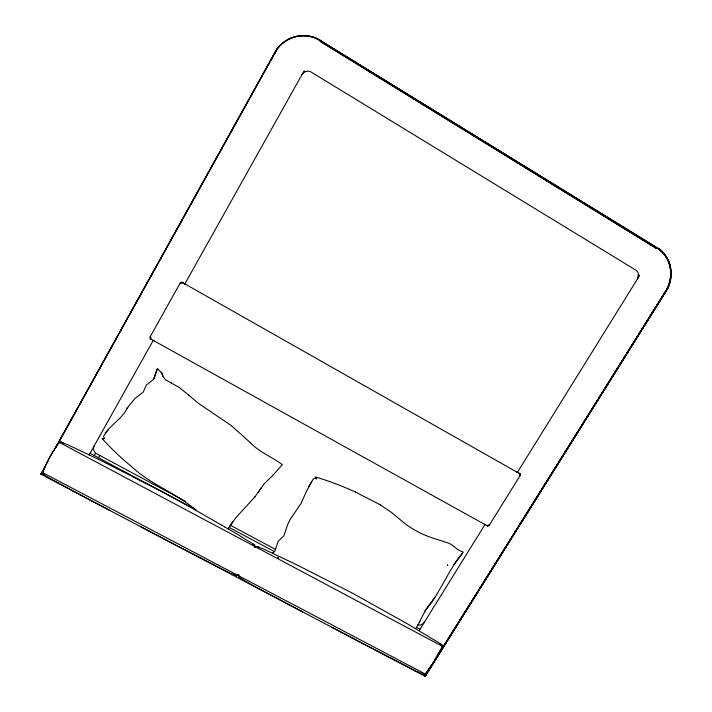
<?xml version="1.0" encoding="UTF-8"?>
<svg xmlns="http://www.w3.org/2000/svg" width="712" height="712" viewBox="0 0 712 712"><rect width="100%" height="100%" fill="white"/><g stroke="black" fill="none" stroke-linecap="round" stroke-linejoin="round"><path stroke-width="1.07" d="M240.745 578.411L238.716 576.702L245.266 581.161L256.48 587.373L302.627 611.884M171.031 542.66L229.344 572.786L236.802 575.741L238.734 574.62L238.298 575.572L425.073 673.944L431.775 664.972L442.348 646.487L442.018 645.188L440.212 643.621L406.659 623.383L352.582 593.247L296.477 564.661L264.259 549.352L256.703 546.522L259.115 547.19M415.63 628.652C419.822 622.502 423.24 613.281 427.868 606.811M255.519 546.834L254.682 547.608L254.709 545.463L252.778 543.817L237.23 534.142L191.27 507.665L161.037 491.138L102.163 461.118L68.459 445.071L61.205 442.375L62.994 443.247C59.666 441.191 60.173 442.757 59.683 442.455M43.717 474.112L43.156 472.902M235.725 575.456L234.292 575.011M239.49 577.156L238.974 575.99M261.179 487.88L254.896 496.896M127.234 408.056L134.826 398.658L143.272 392L146.352 385.058L153.561 379.398L157.388 368.46L162.283 373.56L162.452 375.491L165.406 379.763L171.325 382.994M228.205 528.856L229.05 527.396L274.36 551.551L272.625 553.233L274.966 550.928L278.045 541.547L283.892 535.762L287.755 524.343L290.549 518.808L301.194 503.197L306.391 491.413M60.404 442.161L61.241 442.508L59.924 442.686M238.805 576.658C238.627 574.62 238.378 577.227 239.543 577.049L238.938 576.889M157.014 369.875L153.863 378.784M41.652 474.601L42.702 472.643L43.77 474.005L42.943 473.702L42.738 472.643L42.943 473.702L44.989 475.385L49.938 478.384L82.53 496.033M255.581 546.861L256.845 546.576M442.125 646.122L441.307 644.858L441.769 645.926M237.995 575.447L42.489 472.519L49.751 456.971L57.236 445.133L52.554 452.236M254.62 545.552C255.127 547.635 254.487 544.164 252.778 543.817M361.002 642.598L416.725 671.38L422.768 673.917L425.331 673.712M424.646 673.837L423.809 674.184L425.019 673.917M57.316 445.009L59.221 442.339L255.118 546.647M42.943 472.724L42.524 472.225M255.003 546.932L254.647 546.389M238.778 575.83L238.378 575.349M43.779 469.395L45.319 466.137M442.063 645.998L442.01 645.232M442.286 646.612L441.956 646.087M637.534 278.846L638.424 273.96A6.559 6.212 -54.2 0 0 635.683 270.035L311.313 72.161A7.022 6.773 77.3 0 0 306.16 71.387L304.522 72.063L302.039 74.6M306.329 491.547L313.004 479.381L314.428 478.179L316.315 478.882L315.843 477.111C329.238 481.045 342.703 486.243 355.582 492.108M45.274 466.031L52.519 452.298M437.471 539.536L446.299 542.411C453.063 543.906 456.57 550.527 463.325 552.076C447.91 570.054 440.381 593.194 424.752 611.101M663.21 252.769L657.283 247.723L317.027 38.51A35.2 33.918 76.9 0 0 276.897 49.066L55.403 447.848M667.883 259.453L669.485 263.244A32.841 31.079 -54.1 0 1 668.07 287.853L425.233 676.4L40.806 474.156L45.096 466.422M665.676 290.968L667.491 287.621A32.592 30.847 -54.2 0 0 659.793 249.921M665.853 291.075L667.678 287.701A32.832 31.079 -54.2 0 0 670.214 267.08C668.47 259.132 663.78 251.932 656.936 247.651L656.491 248.363L320.667 41.278L656.633 248.132M667.874 287.773L425.055 676.302L666.174 291.19M666.236 291.226L668.061 287.853M275.589 549.45L230.243 525.189L229.05 527.396M437.213 656.286L439.384 652.263M56.337 446.469L274.823 52.572M44.064 468.754L41.011 474.263L43.637 469.724M56.844 445.721L277.084 49.217A34.959 33.687 76.9 0 1 316.938 38.733L320.507 40.62M274.752 53.071L277.164 49.279M41.412 474.468L42.444 472.457M41.777 474.664L42.871 472.688M41.296 474.406L42.551 472.163M150.793 339.046L150.205 338.52A1.78 1.718 26.5 0 1 150.152 336.794L180.145 283.154A1.789 1.744 34.8 0 1 181.667 282.281L182.628 282.548M89.151 454.843L153.311 340.247L154.006 340.834M94.26 455.547L95.595 453.17L94.545 451.915A6.568 6.239 17.1 0 1 94.296 445.65M98.496 457.798L99.716 455.627M228.24 528.829L235.788 517.793L254.887 496.914M140.602 526.658L170.898 542.588M57.28 445.071L55.198 448.142M331.943 627.317L360.94 642.571M484.285 524.183L485.077 524.433L419.11 630.69M487.186 525.794L487.871 525.99A1.655 1.575 -25.5 0 0 489.322 525.18L520.125 475.607A1.673 1.593 -31 0 0 520.187 473.987L182.423 282.504M311.642 481.588L308.91 486.376M424.592 676.062L431.018 666.014M437.88 655.04L665.471 291.27M424.895 676.222L434.578 660.745M434.712 660.522L665.667 291.386L665.364 290.692L665.987 291.075M258.18 492.508L264.01 483.902L272.562 475.661M274.645 52.563L275.188 52.795L274.654 53.053M274.761 52.537L276.959 49.119A35.111 33.838 76.9 0 1 308.403 36.063L312.799 36.962L320.614 40.415L320.053 41.421L656.767 248.71C659.437 246.405 663.86 254.193 665.756 255.955M453.482 565.07L462.311 553.66M431.775 664.972L429.122 668.648M127.279 407.994L127.688 407.789L127.279 407.994C121.885 419.493 109.141 425.358 103.471 436.456L104.424 438.423L102.359 438.823C111.081 448.355 120.577 457.674 130.794 465.862C150.116 484.516 176.442 492.927 196.316 510.531M230.243 525.242L232.584 521.78M434.907 597.332L427.868 606.855M255.163 546.941L255.795 547.003M105.385 433.11L105.848 432.478M59.657 442.606L58.998 442.535M105.83 432.54L108.393 429.47M224.867 526.898L224.547 526.711M238.253 575.287L236.847 575.714L237.79 575.367M272.607 475.616L282.335 464.66C271.993 456.864 259.56 452.396 250.535 442.82M221.966 525.198L221.69 525.029M423.24 673.739L424.441 673.632M236.135 575.252L237.372 575.145M253.855 544.724L254.246 545.098M423.871 674.202L423.213 673.81L423.943 674.193M669.44 263.262L670.597 267.231M102.359 438.823L104.388 438.334M256.053 547.083L257.308 546.985L256.56 546.496M419.484 622.172L419.813 621.665M238.823 576.756L238.378 575.643M255.368 546.78L442.41 646.336M417.704 624.958L419.092 625.109A6.141 5.758 -16.6 0 0 424.432 622.128M257.192 546.674L257.646 546.763M60.725 442.152L61.561 442.357M61.633 442.375L63.083 442.802M236.589 575.652L235.725 575.429M423.346 674.042L421.459 673.508M61.09 442.259L61.633 442.401M437.337 539.491C424.646 535.771 412.568 530.039 402.396 521.513L391.769 512.64L380.146 504.746M150.499 338.885L486.866 525.616M355.448 492.045L380.27 504.817M43.138 473.836L45.052 475.429M441.841 645.063L441.289 644.538M316.902 38.831L320.453 40.709M82.396 495.961L109.799 510.442M185.574 501.435L95.63 453.206M90.024 453.286L160.823 491.022M161.108 491.173L194.928 509.205M416.502 627.317L420.036 629.203M254.709 545.508L253.837 545.294L254.442 546.229M150.152 336.794L150.891 337.203L150.882 338.903L150.205 338.52M489.322 525.18L488.654 524.806L487.257 525.652L487.871 525.99M486.501 525.474L487.453 525.937M182.121 282.344L183.331 282.958M184.862 283.892L185.556 284.488L184.782 284.043L304.06 70.933L305.315 71.734M517.464 472.261L516.672 472.003L517.375 472.403L639.607 275.508L638.486 274.823M519.929 473.658L519.039 473.079M181.667 282.281L182.343 282.664L180.893 283.572L180.145 283.154M520.187 473.987L519.564 473.64L519.457 475.224L520.125 475.607M171.191 382.923L179.575 387.702L188.787 395.196M656.704 248.016L320.845 40.949L660.175 250.081M231.489 425.705L198.675 403.526L188.671 395.098M231.373 425.616L250.642 442.926M440.212 643.621L441.6 644.849M195.56 509.783L196.263 510.504M161.25 372.189L163.19 376.63M315.843 477.111L316.199 478.838M660.318 249.903A32.788 31.025 -54.2 0 1 669.52 263.226M660.122 250.143A32.494 30.758 -54.1 0 1 667.794 287.737M447.634 564.963L447.617 565.417L447.634 564.963M313.68 481.784L313.68 481.784M275.304 52.866L275.455 53.507L275.304 52.866M253.783 544.778L252.448 544.119L253.783 544.778M441.164 644.538L439.891 643.915L441.164 644.538M278.267 557.968L277.689 557.745L278.267 557.968M257.717 546.869L259.017 547.617L257.753 546.949"/></g></svg>
